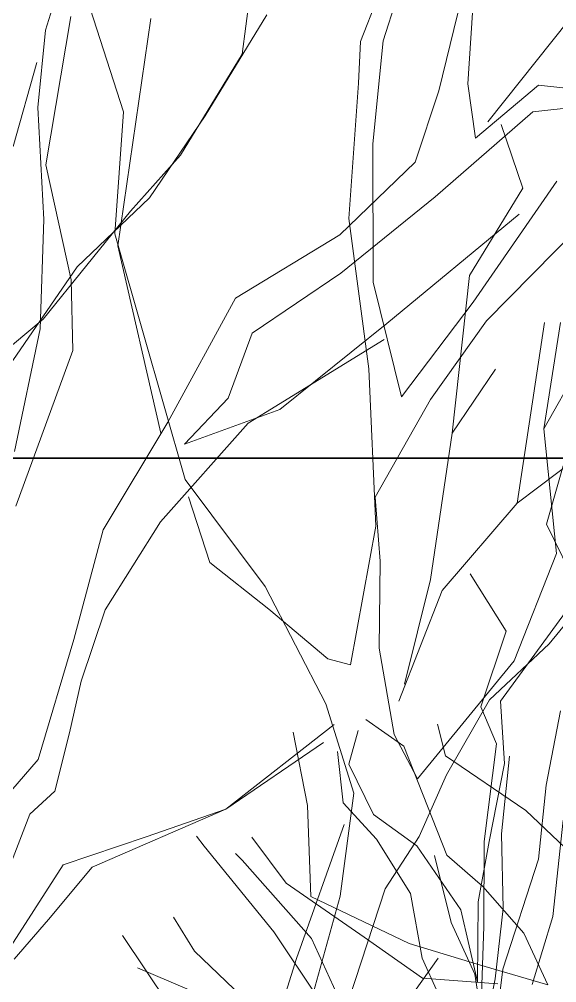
# Model space of a CAD drawing. Header units: millimetres. Extents: x -2481 to 9238, y -476 to 10647.
# Drawn here: x 4962.1 to 5082.3, y 3445.3 to 3660.7 of the extents above; entities that cross this region are included whole.
import ezdxf

# ---------------------------------------------------------------- set-up
doc = ezdxf.new("R2010")
doc.units = ezdxf.units.MM
for name, color, linetype, lineweight in [('A-ELEWACJA CIENKA', 11, 'Continuous', 13), ('A-murowane', 3, 'Continuous', 35), ('B-materiały', 9, 'Continuous', 0), ('Layer1', 7, 'Continuous', 0)]:
    doc.layers.add(name, color=color, linetype=linetype, lineweight=lineweight)

# ---------------------------------------------------------------- blocks, each defined once
blk = doc.blocks.new('A$C2EBD462E')
at = {"layer": 'B-materiały'}
for p, q in [((-136.51, 909.16), (-140.27, 896.15)), ((-140.27, 896.15), (-128.55, 872.17)), ((-150.5, 856.54), (-128.99, 886.11)), ((-149.22, 872.21), (-157.32, 885.03)), ((-154.94, 855.31), (-149.22, 872.21)), ((-151.38, 847.02), (-154.94, 855.31)), ((-149.59, 842.6), (-150.5, 856.54)), ((-172.12, 846.52), (-180.65, 852.49)), ((-162.84, 844.35), (-164.6, 851.4)), ((-196.88, 849.62), (-193.68, 833.24)), ((-182.3, 849.97), (-184.41, 842.45)), ((-162.49, 822.16), (-172.12, 846.52)), ((-154.18, 825.16), (-151.38, 847.02)), ((-185.69, 833.87), (-186.98, 845.28)), ((-144.86, 832.1), (-162.84, 844.35)), ((-148.52, 844.3), (-150.32, 826.94)), ((-184.41, 842.45), (-178.92, 831.25)), ((-153.07, 825.19), (-149.59, 842.6)), ((-178.22, 825.68), (-185.69, 833.87)), ((-193.68, 833.24), (-192.93, 812.9)), ((-132.27, 820.13), (-144.86, 832.1)), ((-178.92, 831.25), (-169.24, 824.23)), ((-216.73, 824.16), (-218.46, 826.35)), ((-198.45, 815.88), (-206.06, 826.19)), ((-170.65, 813.58), (-178.22, 825.68)), ((-155.52, 811.72), (-153.07, 825.19)), ((-154.27, 806.17), (-154.18, 825.16)), ((-150.32, 826.94), (-149.9, 810.19)), ((-201.16, 804.99), (-216.73, 824.16)), ((-169.24, 824.23), (-159.39, 809.95)), ((-209.77, 822.48), (-208.27, 821.02)), ((-208.27, 821.02), (-192.75, 803.53)), ((-165.28, 822.09), (-161.55, 807.1)), ((-154.49, 815.1), (-162.49, 822.16)), ((-181.02, 803.82), (-198.45, 815.88)), ((-145.29, 804.72), (-154.49, 815.1)), ((-192.93, 812.9), (-170.93, 802.4)), ((-168.06, 799.12), (-170.65, 813.58)), ((-159.39, 809.95), (-155.63, 793.84)), ((-155.63, 793.84), (-155.52, 811.72)), ((-149.9, 810.19), (-151.74, 794.5)), ((-218.93, 800.64), (-223.59, 808.28)), ((-161.55, 807.1), (-156.23, 795.5)), ((-154.91, 787.16), (-154.27, 806.17)), ((-216.25, 776.29), (-234.98, 804.19)), ((-191.29, 790.16), (-201.16, 804.99)), ((-192.75, 803.53), (-186.24, 789.17)), ((-167.94, 794.65), (-181.02, 803.82)), ((-139.97, 793.12), (-145.29, 804.72)), ((-170.93, 802.4), (-155.73, 797.75)), ((-201.76, 784.31), (-218.93, 800.64)), ((-164.51, 791.39), (-168.06, 799.12)), ((-201.76, 784.31), (-231.67, 796.94)), ((-155.73, 797.75), (-139.97, 793.12)), ((-156.23, 795.5), (-154.91, 787.16)), ((-151.15, 793.4), (-167.94, 794.65)), ((-151.74, 794.5), (-156.18, 770.93))]:
    blk.add_line(p, q, dxfattribs=at)

msp = doc.modelspace()

# ---------------------------------------------------------------- linework, layer by layer
at = {"layer": 'A-murowane'}
msp.add_lwpolyline([(5779.87, 3562.51), (3490.84, 3562.51), (3490.84, 5431.99), (5779.87, 5431.99)], close=True, dxfattribs=at)
at = {"layer": 'Layer1'}
for p, q in [((4968.01, 3658.24), (4975.99, 3683.56)), ((4968.01, 3658.24), (4975.99, 3683.56)), ((4968.01, 3658.24), (4975.99, 3683.56)), ((4968.01, 3658.24), (4975.99, 3683.56)), ((4968.01, 3658.24), (4975.99, 3683.56)), ((4968.01, 3658.24), (4975.99, 3683.56)), ((4968.01, 3658.24), (4975.99, 3683.56)), ((4968.01, 3658.24), (4975.99, 3683.56)), ((5038.43, 3655.69), (5048.55, 3681.79)), ((5038.43, 3655.69), (5048.55, 3681.79)), ((5038.43, 3655.69), (5048.55, 3681.79)), ((5038.43, 3655.69), (5048.55, 3681.79)), ((5038.43, 3655.69), (5048.55, 3681.79)), ((5038.43, 3655.69), (5048.55, 3681.79)), ((5038.43, 3655.69), (5048.55, 3681.79)), ((5038.43, 3655.69), (5048.55, 3681.79)), ((5051.82, 3681.76), (5043.45, 3655.82)), ((5051.82, 3681.76), (5043.45, 3655.82)), ((5051.82, 3681.76), (5043.45, 3655.82)), ((5051.82, 3681.76), (5043.45, 3655.82)), ((5051.82, 3681.76), (5043.45, 3655.82)), ((5051.82, 3681.76), (5043.45, 3655.82)), ((5051.82, 3681.76), (5043.45, 3655.82)), ((5051.82, 3681.76), (5043.45, 3655.82)), ((4985.43, 3639.94), (4975.77, 3669.91)), ((4985.43, 3639.94), (4975.77, 3669.91)), ((4985.43, 3639.94), (4975.77, 3669.91)), ((4985.43, 3639.94), (4975.77, 3669.91)), ((4985.43, 3639.94), (4975.77, 3669.91)), ((4985.43, 3639.94), (4975.77, 3669.91)), ((4985.43, 3639.94), (4975.77, 3669.91)), ((4985.43, 3639.94), (4975.77, 3669.91)), ((5055.94, 3644.64), (5062.45, 3671.37)), ((5055.94, 3644.64), (5062.45, 3671.37)), ((5055.94, 3644.64), (5062.45, 3671.37)), ((5055.94, 3644.64), (5062.45, 3671.37)), ((5055.94, 3644.64), (5062.45, 3671.37)), ((5055.94, 3644.64), (5062.45, 3671.37)), ((5055.94, 3644.64), (5062.45, 3671.37)), ((5055.94, 3644.64), (5062.45, 3671.37)), ((5011.94, 3652.88), (5013.75, 3666.56)), ((5011.94, 3652.88), (5013.75, 3666.56)), ((5011.94, 3652.88), (5013.75, 3666.56)), ((5011.94, 3652.88), (5013.75, 3666.56)), ((5011.94, 3652.88), (5013.75, 3666.56)), ((5011.94, 3652.88), (5013.75, 3666.56)), ((5011.94, 3652.88), (5013.75, 3666.56)), ((5011.94, 3652.88), (5013.75, 3666.56)), ((4973.68, 3661.25), (4968.05, 3628.08)), ((4973.68, 3661.25), (4968.05, 3628.08)), ((4973.68, 3661.25), (4968.05, 3628.08)), ((4973.68, 3661.25), (4968.05, 3628.08)), ((4973.68, 3661.25), (4968.05, 3628.08)), ((4973.68, 3661.25), (4968.05, 3628.08)), ((4973.68, 3661.25), (4968.05, 3628.08)), ((4973.68, 3661.25), (4968.05, 3628.08)), ((5017.46, 3661.63), (5003.67, 3639.03)), ((5017.46, 3661.63), (5003.67, 3639.03)), ((5017.46, 3661.63), (5003.67, 3639.03)), ((5017.46, 3661.63), (5003.67, 3639.03)), ((5017.46, 3661.63), (5003.67, 3639.03)), ((5017.46, 3661.63), (5003.67, 3639.03)), ((5017.46, 3661.63), (5003.67, 3639.03)), ((5017.46, 3661.63), (5003.67, 3639.03)), ((5063.4, 3662.06), (5062.36, 3646.24)), ((5063.4, 3662.06), (5062.36, 3646.24)), ((5063.4, 3662.06), (5062.36, 3646.24)), ((5063.4, 3662.06), (5062.36, 3646.24)), ((5063.4, 3662.06), (5062.36, 3646.24)), ((5063.4, 3662.06), (5062.36, 3646.24)), ((5063.4, 3662.06), (5062.36, 3646.24)), ((5063.4, 3662.06), (5062.36, 3646.24)), ((4984.14, 3609.97), (4991.56, 3660.85)), ((4984.14, 3609.97), (4991.56, 3660.85)), ((4984.14, 3609.97), (4991.56, 3660.85)), ((4984.14, 3609.97), (4991.56, 3660.85)), ((4984.14, 3609.97), (4991.56, 3660.85)), ((4984.14, 3609.97), (4991.56, 3660.85)), ((4984.14, 3609.97), (4991.56, 3660.85)), ((4984.14, 3609.97), (4991.56, 3660.85)), ((5066.88, 3637.74), (5084.98, 3660.45)), ((5066.88, 3637.74), (5084.98, 3660.45)), ((5066.88, 3637.74), (5084.98, 3660.45)), ((5066.88, 3637.74), (5084.98, 3660.45)), ((5066.88, 3637.74), (5084.98, 3660.45)), ((5066.88, 3637.74), (5084.98, 3660.45)), ((5066.88, 3637.74), (5084.98, 3660.45)), ((5066.88, 3637.74), (5084.98, 3660.45)), ((4966.29, 3640.96), (4968.01, 3658.24)), ((4966.29, 3640.96), (4968.01, 3658.24)), ((4966.29, 3640.96), (4968.01, 3658.24)), ((4966.29, 3640.96), (4968.01, 3658.24)), ((4966.29, 3640.96), (4968.01, 3658.24)), ((4966.29, 3640.96), (4968.01, 3658.24)), ((4966.29, 3640.96), (4968.01, 3658.24)), ((4966.29, 3640.96), (4968.01, 3658.24)), ((5037.95, 3646.35), (5038.43, 3655.69)), ((5037.95, 3646.35), (5038.43, 3655.69)), ((5037.95, 3646.35), (5038.43, 3655.69)), ((5037.95, 3646.35), (5038.43, 3655.69)), ((5037.95, 3646.35), (5038.43, 3655.69)), ((5037.95, 3646.35), (5038.43, 3655.69)), ((5037.95, 3646.35), (5038.43, 3655.69)), ((5037.95, 3646.35), (5038.43, 3655.69)), ((5043.45, 3655.82), (5041.16, 3632.79)), ((5043.45, 3655.82), (5041.16, 3632.79)), ((5043.45, 3655.82), (5041.16, 3632.79)), ((5043.45, 3655.82), (5041.16, 3632.79)), ((5043.45, 3655.82), (5041.16, 3632.79)), ((5043.45, 3655.82), (5041.16, 3632.79)), ((5043.45, 3655.82), (5041.16, 3632.79)), ((5043.45, 3655.82), (5041.16, 3632.79)), ((4998.15, 3630.27), (5011.94, 3652.88)), ((4998.15, 3630.27), (5011.94, 3652.88)), ((4998.15, 3630.27), (5011.94, 3652.88)), ((4998.15, 3630.27), (5011.94, 3652.88)), ((4998.15, 3630.27), (5011.94, 3652.88)), ((4998.15, 3630.27), (5011.94, 3652.88)), ((4998.15, 3630.27), (5011.94, 3652.88)), ((4998.15, 3630.27), (5011.94, 3652.88)), ((4960.77, 3632.21), (4966.04, 3651.01)), ((4960.77, 3632.21), (4966.04, 3651.01)), ((4960.77, 3632.21), (4966.04, 3651.01)), ((4960.77, 3632.21), (4966.04, 3651.01)), ((4960.77, 3632.21), (4966.04, 3651.01)), ((4960.77, 3632.21), (4966.04, 3651.01)), ((4960.77, 3632.21), (4966.04, 3651.01)), ((4960.77, 3632.21), (4966.04, 3651.01)), ((5035.83, 3616.14), (5037.95, 3646.35)), ((5035.83, 3616.14), (5037.95, 3646.35)), ((5035.83, 3616.14), (5037.95, 3646.35)), ((5035.83, 3616.14), (5037.95, 3646.35)), ((5035.83, 3616.14), (5037.95, 3646.35)), ((5035.83, 3616.14), (5037.95, 3646.35)), ((5035.83, 3616.14), (5037.95, 3646.35)), ((5035.83, 3616.14), (5037.95, 3646.35)), ((5062.36, 3646.24), (5064.1, 3634.08)), ((5062.36, 3646.24), (5064.1, 3634.08)), ((5062.36, 3646.24), (5064.1, 3634.08)), ((5062.36, 3646.24), (5064.1, 3634.08)), ((5062.36, 3646.24), (5064.1, 3634.08)), ((5062.36, 3646.24), (5064.1, 3634.08)), ((5062.36, 3646.24), (5064.1, 3634.08)), ((5062.36, 3646.24), (5064.1, 3634.08)), ((5050.59, 3628.72), (5055.94, 3644.64)), ((5050.59, 3628.72), (5055.94, 3644.64)), ((5050.59, 3628.72), (5055.94, 3644.64)), ((5050.59, 3628.72), (5055.94, 3644.64)), ((5050.59, 3628.72), (5055.94, 3644.64)), ((5050.59, 3628.72), (5055.94, 3644.64)), ((5050.59, 3628.72), (5055.94, 3644.64)), ((5050.59, 3628.72), (5055.94, 3644.64)), ((5064.1, 3634.08), (5078.16, 3645.92)), ((5064.1, 3634.08), (5078.16, 3645.92)), ((5064.1, 3634.08), (5078.16, 3645.92)), ((5064.1, 3634.08), (5078.16, 3645.92)), ((5064.1, 3634.08), (5078.16, 3645.92)), ((5064.1, 3634.08), (5078.16, 3645.92)), ((5064.1, 3634.08), (5078.16, 3645.92)), ((5064.1, 3634.08), (5078.16, 3645.92)), ((5078.16, 3645.92), (5088.96, 3644.75)), ((5078.16, 3645.92), (5088.96, 3644.75)), ((5078.16, 3645.92), (5088.96, 3644.75)), ((5078.16, 3645.92), (5088.96, 3644.75)), ((5078.16, 3645.92), (5088.96, 3644.75)), ((5078.16, 3645.92), (5088.96, 3644.75)), ((5078.16, 3645.92), (5088.96, 3644.75)), ((5078.16, 3645.92), (5088.96, 3644.75)), ((4967.64, 3615.87), (4966.29, 3640.96)), ((4967.64, 3615.87), (4966.29, 3640.96)), ((4967.64, 3615.87), (4966.29, 3640.96)), ((4967.64, 3615.87), (4966.29, 3640.96)), ((4967.64, 3615.87), (4966.29, 3640.96)), ((4967.64, 3615.87), (4966.29, 3640.96)), ((4967.64, 3615.87), (4966.29, 3640.96)), ((4967.64, 3615.87), (4966.29, 3640.96)), ((4983.51, 3612.68), (4985.43, 3639.94)), ((4983.51, 3612.68), (4985.43, 3639.94)), ((4983.51, 3612.68), (4985.43, 3639.94)), ((4983.51, 3612.68), (4985.43, 3639.94)), ((4983.51, 3612.68), (4985.43, 3639.94)), ((4983.51, 3612.68), (4985.43, 3639.94)), ((4983.51, 3612.68), (4985.43, 3639.94)), ((4983.51, 3612.68), (4985.43, 3639.94)), ((5076.95, 3639.94), (5055.1, 3620.93)), ((5076.95, 3639.94), (5055.1, 3620.93)), ((5076.95, 3639.94), (5055.1, 3620.93)), ((5076.95, 3639.94), (5055.1, 3620.93)), ((5076.95, 3639.94), (5055.1, 3620.93)), ((5076.95, 3639.94), (5055.1, 3620.93)), ((5076.95, 3639.94), (5055.1, 3620.93)), ((5076.95, 3639.94), (5055.1, 3620.93)), ((5089.2, 3641.34), (5076.95, 3639.94)), ((5089.2, 3641.34), (5076.95, 3639.94)), ((5089.2, 3641.34), (5076.95, 3639.94)), ((5089.2, 3641.34), (5076.95, 3639.94)), ((5089.2, 3641.34), (5076.95, 3639.94)), ((5089.2, 3641.34), (5076.95, 3639.94)), ((5089.2, 3641.34), (5076.95, 3639.94)), ((5089.2, 3641.34), (5076.95, 3639.94)), ((5003.67, 3639.03), (4991.21, 3620.77)), ((5003.67, 3639.03), (4991.21, 3620.77)), ((5003.67, 3639.03), (4991.21, 3620.77)), ((5003.67, 3639.03), (4991.21, 3620.77)), ((5003.67, 3639.03), (4991.21, 3620.77)), ((5003.67, 3639.03), (4991.21, 3620.77)), ((5003.67, 3639.03), (4991.21, 3620.77)), ((5003.67, 3639.03), (4991.21, 3620.77)), ((5074.7, 3622.87), (5069.86, 3637.15)), ((5074.7, 3622.87), (5069.86, 3637.15)), ((5074.7, 3622.87), (5069.86, 3637.15)), ((5074.7, 3622.87), (5069.86, 3637.15)), ((5074.7, 3622.87), (5069.86, 3637.15)), ((5074.7, 3622.87), (5069.86, 3637.15)), ((5074.7, 3622.87), (5069.86, 3637.15)), ((5074.7, 3622.87), (5069.86, 3637.15)), ((5041.16, 3632.79), (5041.21, 3601.92)), ((5041.16, 3632.79), (5041.21, 3601.92)), ((5041.16, 3632.79), (5041.21, 3601.92)), ((5041.16, 3632.79), (5041.21, 3601.92)), ((5041.16, 3632.79), (5041.21, 3601.92)), ((5041.16, 3632.79), (5041.21, 3601.92)), ((5041.16, 3632.79), (5041.21, 3601.92)), ((5041.16, 3632.79), (5041.21, 3601.92)), ((4986.97, 3617.79), (4998.15, 3630.27)), ((4986.97, 3617.79), (4998.15, 3630.27)), ((4986.97, 3617.79), (4998.15, 3630.27)), ((4986.97, 3617.79), (4998.15, 3630.27)), ((4986.97, 3617.79), (4998.15, 3630.27)), ((4986.97, 3617.79), (4998.15, 3630.27)), ((4986.97, 3617.79), (4998.15, 3630.27)), ((4986.97, 3617.79), (4998.15, 3630.27)), ((4968.05, 3628.08), (4973.72, 3602.38)), ((4968.05, 3628.08), (4973.72, 3602.38)), ((4968.05, 3628.08), (4973.72, 3602.38)), ((4968.05, 3628.08), (4973.72, 3602.38)), ((4968.05, 3628.08), (4973.72, 3602.38)), ((4968.05, 3628.08), (4973.72, 3602.38)), ((4968.05, 3628.08), (4973.72, 3602.38)), ((4968.05, 3628.08), (4973.72, 3602.38)), ((5033.77, 3612.5), (5050.59, 3628.72)), ((5033.77, 3612.5), (5050.59, 3628.72)), ((5033.77, 3612.5), (5050.59, 3628.72)), ((5033.77, 3612.5), (5050.59, 3628.72)), ((5033.77, 3612.5), (5050.59, 3628.72)), ((5033.77, 3612.5), (5050.59, 3628.72)), ((5033.77, 3612.5), (5050.59, 3628.72)), ((5033.77, 3612.5), (5050.59, 3628.72)), ((5062.77, 3603.35), (5074.7, 3622.87)), ((5062.77, 3603.35), (5074.7, 3622.87)), ((5062.77, 3603.35), (5074.7, 3622.87)), ((5062.77, 3603.35), (5074.7, 3622.87)), ((5062.77, 3603.35), (5074.7, 3622.87)), ((5062.77, 3603.35), (5074.7, 3622.87)), ((5062.77, 3603.35), (5074.7, 3622.87)), ((5062.77, 3603.35), (5074.7, 3622.87)), ((5063.58, 3597.45), (5082.29, 3624.48)), ((5063.58, 3597.45), (5082.29, 3624.48)), ((5063.58, 3597.45), (5082.29, 3624.48)), ((5063.58, 3597.45), (5082.29, 3624.48)), ((5063.58, 3597.45), (5082.29, 3624.48)), ((5063.58, 3597.45), (5082.29, 3624.48)), ((5063.58, 3597.45), (5082.29, 3624.48)), ((5063.58, 3597.45), (5082.29, 3624.48)), ((4991.21, 3620.77), (4975.08, 3605.29)), ((4991.21, 3620.77), (4975.08, 3605.29)), ((4991.21, 3620.77), (4975.08, 3605.29)), ((4991.21, 3620.77), (4975.08, 3605.29)), ((4991.21, 3620.77), (4975.08, 3605.29)), ((4991.21, 3620.77), (4975.08, 3605.29)), ((4991.21, 3620.77), (4975.08, 3605.29)), ((4991.21, 3620.77), (4975.08, 3605.29)), ((5055.1, 3620.93), (5033.99, 3603.89)), ((5055.1, 3620.93), (5033.99, 3603.89)), ((5055.1, 3620.93), (5033.99, 3603.89)), ((5055.1, 3620.93), (5033.99, 3603.89)), ((5055.1, 3620.93), (5033.99, 3603.89)), ((5055.1, 3620.93), (5033.99, 3603.89)), ((5055.1, 3620.93), (5033.99, 3603.89)), ((5055.1, 3620.93), (5033.99, 3603.89)), ((4967.48, 3593.61), (4986.97, 3617.79)), ((4967.48, 3593.61), (4986.97, 3617.79)), ((4967.48, 3593.61), (4986.97, 3617.79)), ((4967.48, 3593.61), (4986.97, 3617.79)), ((4967.48, 3593.61), (4986.97, 3617.79)), ((4967.48, 3593.61), (4986.97, 3617.79)), ((4967.48, 3593.61), (4986.97, 3617.79)), ((4967.48, 3593.61), (4986.97, 3617.79)), ((5040.26, 3582.51), (5035.83, 3616.14)), ((5040.26, 3582.51), (5035.83, 3616.14)), ((5040.26, 3582.51), (5035.83, 3616.14)), ((5040.26, 3582.51), (5035.83, 3616.14)), ((5040.26, 3582.51), (5035.83, 3616.14)), ((5040.26, 3582.51), (5035.83, 3616.14)), ((5040.26, 3582.51), (5035.83, 3616.14)), ((5040.26, 3582.51), (5035.83, 3616.14)), ((5044.32, 3592.66), (5073.86, 3617.09)), ((5044.32, 3592.66), (5073.86, 3617.09)), ((5044.32, 3592.66), (5073.86, 3617.09)), ((5044.32, 3592.66), (5073.86, 3617.09)), ((5044.32, 3592.66), (5073.86, 3617.09)), ((5044.32, 3592.66), (5073.86, 3617.09)), ((5044.32, 3592.66), (5073.86, 3617.09)), ((5044.32, 3592.66), (5073.86, 3617.09)), ((5079.37, 3569.13), (5105.96, 3616.25)), ((5079.37, 3569.13), (5105.96, 3616.25)), ((5079.37, 3569.13), (5105.96, 3616.25)), ((5079.37, 3569.13), (5105.96, 3616.25)), ((5079.37, 3569.13), (5105.96, 3616.25)), ((5079.37, 3569.13), (5105.96, 3616.25)), ((5079.37, 3569.13), (5105.96, 3616.25)), ((5079.37, 3569.13), (5105.96, 3616.25)), ((4966.81, 3591.44), (4967.64, 3615.87)), ((4966.81, 3591.44), (4967.64, 3615.87)), ((4966.81, 3591.44), (4967.64, 3615.87)), ((4966.81, 3591.44), (4967.64, 3615.87)), ((4966.81, 3591.44), (4967.64, 3615.87)), ((4966.81, 3591.44), (4967.64, 3615.87)), ((4966.81, 3591.44), (4967.64, 3615.87)), ((4966.81, 3591.44), (4967.64, 3615.87)), ((5088.26, 3615.3), (5066.56, 3593.22)), ((5088.26, 3615.3), (5066.56, 3593.22)), ((5088.26, 3615.3), (5066.56, 3593.22)), ((5088.26, 3615.3), (5066.56, 3593.22)), ((5088.26, 3615.3), (5066.56, 3593.22)), ((5088.26, 3615.3), (5066.56, 3593.22)), ((5088.26, 3615.3), (5066.56, 3593.22)), ((5088.26, 3615.3), (5066.56, 3593.22)), ((4989.81, 3590.58), (4983.51, 3612.68)), ((4989.81, 3590.58), (4983.51, 3612.68)), ((4989.81, 3590.58), (4983.51, 3612.68)), ((4989.81, 3590.58), (4983.51, 3612.68)), ((4989.81, 3590.58), (4983.51, 3612.68)), ((4989.81, 3590.58), (4983.51, 3612.68)), ((4989.81, 3590.58), (4983.51, 3612.68)), ((4989.81, 3590.58), (4983.51, 3612.68)), ((5010.43, 3598.28), (5033.77, 3612.5)), ((5010.43, 3598.28), (5033.77, 3612.5)), ((5010.43, 3598.28), (5033.77, 3612.5)), ((5010.43, 3598.28), (5033.77, 3612.5)), ((5010.43, 3598.28), (5033.77, 3612.5)), ((5010.43, 3598.28), (5033.77, 3612.5)), ((5010.43, 3598.28), (5033.77, 3612.5)), ((5010.43, 3598.28), (5033.77, 3612.5)), ((4993.81, 3568.15), (4984.14, 3609.97)), ((4993.81, 3568.15), (4984.14, 3609.97)), ((4993.81, 3568.15), (4984.14, 3609.97)), ((4993.81, 3568.15), (4984.14, 3609.97)), ((4993.81, 3568.15), (4984.14, 3609.97)), ((4993.81, 3568.15), (4984.14, 3609.97)), ((4993.81, 3568.15), (4984.14, 3609.97)), ((4993.81, 3568.15), (4984.14, 3609.97)), ((4975.08, 3605.29), (4941.83, 3557.07)), ((4975.08, 3605.29), (4941.83, 3557.07)), ((4975.08, 3605.29), (4941.83, 3557.07)), ((4975.08, 3605.29), (4941.83, 3557.07)), ((4975.08, 3605.29), (4941.83, 3557.07)), ((4975.08, 3605.29), (4941.83, 3557.07)), ((4975.08, 3605.29), (4941.83, 3557.07)), ((4975.08, 3605.29), (4941.83, 3557.07)), ((5033.99, 3603.89), (5014.22, 3590.47)), ((5033.99, 3603.89), (5014.22, 3590.47)), ((5033.99, 3603.89), (5014.22, 3590.47)), ((5033.99, 3603.89), (5014.22, 3590.47)), ((5033.99, 3603.89), (5014.22, 3590.47)), ((5033.99, 3603.89), (5014.22, 3590.47)), ((5033.99, 3603.89), (5014.22, 3590.47)), ((5033.99, 3603.89), (5014.22, 3590.47)), ((5058.91, 3568.15), (5062.77, 3603.35)), ((5058.91, 3568.15), (5062.77, 3603.35)), ((5058.91, 3568.15), (5062.77, 3603.35)), ((5058.91, 3568.15), (5062.77, 3603.35)), ((5058.91, 3568.15), (5062.77, 3603.35)), ((5058.91, 3568.15), (5062.77, 3603.35)), ((5058.91, 3568.15), (5062.77, 3603.35)), ((5058.91, 3568.15), (5062.77, 3603.35)), ((4973.72, 3602.38), (4974.11, 3586.6)), ((4973.72, 3602.38), (4974.11, 3586.6)), ((4973.72, 3602.38), (4974.11, 3586.6)), ((4973.72, 3602.38), (4974.11, 3586.6)), ((4973.72, 3602.38), (4974.11, 3586.6)), ((4973.72, 3602.38), (4974.11, 3586.6)), ((4973.72, 3602.38), (4974.11, 3586.6)), ((4973.72, 3602.38), (4974.11, 3586.6)), ((5041.21, 3601.92), (5047.6, 3576.23)), ((5041.21, 3601.92), (5047.6, 3576.23)), ((5041.21, 3601.92), (5047.6, 3576.23)), ((5041.21, 3601.92), (5047.6, 3576.23)), ((5041.21, 3601.92), (5047.6, 3576.23)), ((5041.21, 3601.92), (5047.6, 3576.23)), ((5041.21, 3601.92), (5047.6, 3576.23)), ((5041.21, 3601.92), (5047.6, 3576.23)), ((4995.33, 3570.62), (5010.43, 3598.28)), ((4995.33, 3570.62), (5010.43, 3598.28)), ((4995.33, 3570.62), (5010.43, 3598.28)), ((4995.33, 3570.62), (5010.43, 3598.28)), ((4995.33, 3570.62), (5010.43, 3598.28)), ((4995.33, 3570.62), (5010.43, 3598.28)), ((4995.33, 3570.62), (5010.43, 3598.28)), ((4995.33, 3570.62), (5010.43, 3598.28)), ((5047.6, 3576.23), (5063.58, 3597.45)), ((5047.6, 3576.23), (5063.58, 3597.45)), ((5047.6, 3576.23), (5063.58, 3597.45)), ((5047.6, 3576.23), (5063.58, 3597.45)), ((5047.6, 3576.23), (5063.58, 3597.45)), ((5047.6, 3576.23), (5063.58, 3597.45)), ((5047.6, 3576.23), (5063.58, 3597.45)), ((5047.6, 3576.23), (5063.58, 3597.45)), ((4950.6, 3579.55), (4967.48, 3593.61)), ((4950.6, 3579.55), (4967.48, 3593.61)), ((4950.6, 3579.55), (4967.48, 3593.61)), ((4950.6, 3579.55), (4967.48, 3593.61)), ((4950.6, 3579.55), (4967.48, 3593.61)), ((4950.6, 3579.55), (4967.48, 3593.61)), ((4950.6, 3579.55), (4967.48, 3593.61)), ((4950.6, 3579.55), (4967.48, 3593.61)), ((5020.39, 3573.4), (5044.32, 3592.66)), ((5020.39, 3573.4), (5044.32, 3592.66)), ((5020.39, 3573.4), (5044.32, 3592.66)), ((5020.39, 3573.4), (5044.32, 3592.66)), ((5020.39, 3573.4), (5044.32, 3592.66)), ((5020.39, 3573.4), (5044.32, 3592.66)), ((5020.39, 3573.4), (5044.32, 3592.66)), ((5020.39, 3573.4), (5044.32, 3592.66)), ((5066.56, 3593.22), (5054.08, 3575.68)), ((5066.56, 3593.22), (5054.08, 3575.68)), ((5066.56, 3593.22), (5054.08, 3575.68)), ((5066.56, 3593.22), (5054.08, 3575.68)), ((5066.56, 3593.22), (5054.08, 3575.68)), ((5066.56, 3593.22), (5054.08, 3575.68)), ((5066.56, 3593.22), (5054.08, 3575.68)), ((5066.56, 3593.22), (5054.08, 3575.68)), ((5073.41, 3552.47), (5079.53, 3592.9)), ((5073.41, 3552.47), (5079.53, 3592.9)), ((5073.41, 3552.47), (5079.53, 3592.9)), ((5073.41, 3552.47), (5079.53, 3592.9)), ((5073.41, 3552.47), (5079.53, 3592.9)), ((5073.41, 3552.47), (5079.53, 3592.9)), ((5073.41, 3552.47), (5079.53, 3592.9)), ((5073.41, 3552.47), (5079.53, 3592.9)), ((5079.37, 3569.13), (5083.08, 3592.9)), ((5079.37, 3569.13), (5083.08, 3592.9)), ((5079.37, 3569.13), (5083.08, 3592.9)), ((5079.37, 3569.13), (5083.08, 3592.9)), ((5079.37, 3569.13), (5083.08, 3592.9)), ((5079.37, 3569.13), (5083.08, 3592.9)), ((5079.37, 3569.13), (5083.08, 3592.9)), ((5079.37, 3569.13), (5083.08, 3592.9)), ((4961.04, 3564.01), (4966.81, 3591.44)), ((4961.04, 3564.01), (4966.81, 3591.44)), ((4961.04, 3564.01), (4966.81, 3591.44)), ((4961.04, 3564.01), (4966.81, 3591.44)), ((4961.04, 3564.01), (4966.81, 3591.44)), ((4961.04, 3564.01), (4966.81, 3591.44)), ((4961.04, 3564.01), (4966.81, 3591.44)), ((4961.04, 3564.01), (4966.81, 3591.44)), ((4999.24, 3557.79), (4989.81, 3590.58)), ((4999.24, 3557.79), (4989.81, 3590.58)), ((4999.24, 3557.79), (4989.81, 3590.58)), ((4999.24, 3557.79), (4989.81, 3590.58)), ((4999.24, 3557.79), (4989.81, 3590.58)), ((4999.24, 3557.79), (4989.81, 3590.58)), ((4999.24, 3557.79), (4989.81, 3590.58)), ((4999.24, 3557.79), (4989.81, 3590.58)), ((5014.22, 3590.47), (5008.84, 3575.98)), ((5014.22, 3590.47), (5008.84, 3575.98)), ((5014.22, 3590.47), (5008.84, 3575.98)), ((5014.22, 3590.47), (5008.84, 3575.98)), ((5014.22, 3590.47), (5008.84, 3575.98)), ((5014.22, 3590.47), (5008.84, 3575.98)), ((5014.22, 3590.47), (5008.84, 3575.98)), ((5014.22, 3590.47), (5008.84, 3575.98)), ((5043.69, 3589.06), (5013.29, 3570.35)), ((5043.69, 3589.06), (5013.29, 3570.35)), ((5043.69, 3589.06), (5013.29, 3570.35)), ((5043.69, 3589.06), (5013.29, 3570.35)), ((5043.69, 3589.06), (5013.29, 3570.35)), ((5043.69, 3589.06), (5013.29, 3570.35)), ((5043.69, 3589.06), (5013.29, 3570.35)), ((5043.69, 3589.06), (5013.29, 3570.35)), ((4974.11, 3586.6), (4961.34, 3551.82)), ((4974.11, 3586.6), (4961.34, 3551.82)), ((4974.11, 3586.6), (4961.34, 3551.82)), ((4974.11, 3586.6), (4961.34, 3551.82)), ((4974.11, 3586.6), (4961.34, 3551.82)), ((4974.11, 3586.6), (4961.34, 3551.82)), ((4974.11, 3586.6), (4961.34, 3551.82)), ((4974.11, 3586.6), (4961.34, 3551.82)), ((5041.86, 3547.37), (5040.26, 3582.51)), ((5041.86, 3547.37), (5040.26, 3582.51)), ((5041.86, 3547.37), (5040.26, 3582.51)), ((5041.86, 3547.37), (5040.26, 3582.51)), ((5041.86, 3547.37), (5040.26, 3582.51)), ((5041.86, 3547.37), (5040.26, 3582.51)), ((5041.86, 3547.37), (5040.26, 3582.51)), ((5041.86, 3547.37), (5040.26, 3582.51)), ((5058.91, 3568.15), (5068.58, 3582.44)), ((5058.91, 3568.15), (5068.58, 3582.44)), ((5058.91, 3568.15), (5068.58, 3582.44)), ((5058.91, 3568.15), (5068.58, 3582.44)), ((5058.91, 3568.15), (5068.58, 3582.44)), ((5058.91, 3568.15), (5068.58, 3582.44)), ((5058.91, 3568.15), (5068.58, 3582.44)), ((5058.91, 3568.15), (5068.58, 3582.44)), ((5008.84, 3575.98), (4999.05, 3565.68)), ((5008.84, 3575.98), (4999.05, 3565.68)), ((5008.84, 3575.98), (4999.05, 3565.68)), ((5008.84, 3575.98), (4999.05, 3565.68)), ((5008.84, 3575.98), (4999.05, 3565.68)), ((5008.84, 3575.98), (4999.05, 3565.68)), ((5008.84, 3575.98), (4999.05, 3565.68)), ((5008.84, 3575.98), (4999.05, 3565.68)), ((5054.08, 3575.68), (5041.7, 3553.83)), ((5054.08, 3575.68), (5041.7, 3553.83)), ((5054.08, 3575.68), (5041.7, 3553.83)), ((5054.08, 3575.68), (5041.7, 3553.83)), ((5054.08, 3575.68), (5041.7, 3553.83)), ((5054.08, 3575.68), (5041.7, 3553.83)), ((5054.08, 3575.68), (5041.7, 3553.83)), ((5054.08, 3575.68), (5041.7, 3553.83)), ((4999.05, 3565.68), (5020.39, 3573.4)), ((4999.05, 3565.68), (5020.39, 3573.4)), ((4999.05, 3565.68), (5020.39, 3573.4)), ((4999.05, 3565.68), (5020.39, 3573.4)), ((4999.05, 3565.68), (5020.39, 3573.4)), ((4999.05, 3565.68), (5020.39, 3573.4)), ((4999.05, 3565.68), (5020.39, 3573.4)), ((4999.05, 3565.68), (5020.39, 3573.4)), ((5073.41, 3552.47), (5101.12, 3573.38)), ((5073.41, 3552.47), (5101.12, 3573.38)), ((5073.41, 3552.47), (5101.12, 3573.38)), ((5073.41, 3552.47), (5101.12, 3573.38)), ((5073.41, 3552.47), (5101.12, 3573.38)), ((5073.41, 3552.47), (5101.12, 3573.38)), ((5073.41, 3552.47), (5101.12, 3573.38)), ((5073.41, 3552.47), (5101.12, 3573.38)), ((4980.86, 3546.56), (4995.33, 3570.62)), ((4980.86, 3546.56), (4995.33, 3570.62)), ((4980.86, 3546.56), (4995.33, 3570.62)), ((4980.86, 3546.56), (4995.33, 3570.62)), ((4980.86, 3546.56), (4995.33, 3570.62)), ((4980.86, 3546.56), (4995.33, 3570.62)), ((4980.86, 3546.56), (4995.33, 3570.62)), ((4980.86, 3546.56), (4995.33, 3570.62)), ((5013.29, 3570.35), (4993.74, 3548.32)), ((5013.29, 3570.35), (4993.74, 3548.32)), ((5013.29, 3570.35), (4993.74, 3548.32)), ((5013.29, 3570.35), (4993.74, 3548.32)), ((5013.29, 3570.35), (4993.74, 3548.32)), ((5013.29, 3570.35), (4993.74, 3548.32)), ((5013.29, 3570.35), (4993.74, 3548.32)), ((5013.29, 3570.35), (4993.74, 3548.32)), ((5082.22, 3541.2), (5079.37, 3569.13)), ((5082.22, 3541.2), (5079.37, 3569.13)), ((5082.22, 3541.2), (5079.37, 3569.13)), ((5082.22, 3541.2), (5079.37, 3569.13)), ((5082.22, 3541.2), (5079.37, 3569.13)), ((5082.22, 3541.2), (5079.37, 3569.13)), ((5082.22, 3541.2), (5079.37, 3569.13)), ((5082.22, 3541.2), (5079.37, 3569.13)), ((5054.07, 3535.4), (5058.91, 3568.15)), ((5054.07, 3535.4), (5058.91, 3568.15)), ((5054.07, 3535.4), (5058.91, 3568.15)), ((5054.07, 3535.4), (5058.91, 3568.15)), ((5054.07, 3535.4), (5058.91, 3568.15)), ((5054.07, 3535.4), (5058.91, 3568.15)), ((5054.07, 3535.4), (5058.91, 3568.15)), ((5054.07, 3535.4), (5058.91, 3568.15)), ((5017.07, 3533.83), (4999.24, 3557.79)), ((5017.07, 3533.83), (4999.24, 3557.79)), ((5017.07, 3533.83), (4999.24, 3557.79)), ((5017.07, 3533.83), (4999.24, 3557.79)), ((5017.07, 3533.83), (4999.24, 3557.79)), ((5017.07, 3533.83), (4999.24, 3557.79)), ((5017.07, 3533.83), (4999.24, 3557.79)), ((5017.07, 3533.83), (4999.24, 3557.79)), ((4999.93, 3553.87), (5004.73, 3539.26)), ((4999.93, 3553.87), (5004.73, 3539.26)), ((4999.93, 3553.87), (5004.73, 3539.26)), ((4999.93, 3553.87), (5004.73, 3539.26)), ((4999.93, 3553.87), (5004.73, 3539.26)), ((4999.93, 3553.87), (5004.73, 3539.26)), ((4999.93, 3553.87), (5004.73, 3539.26)), ((4999.93, 3553.87), (5004.73, 3539.26)), ((5041.7, 3553.83), (5042.78, 3539.5)), ((5041.7, 3553.83), (5042.78, 3539.5)), ((5041.7, 3553.83), (5042.78, 3539.5)), ((5041.7, 3553.83), (5042.78, 3539.5)), ((5041.7, 3553.83), (5042.78, 3539.5)), ((5041.7, 3553.83), (5042.78, 3539.5)), ((5041.7, 3553.83), (5042.78, 3539.5)), ((5041.7, 3553.83), (5042.78, 3539.5)), ((5056.65, 3532.96), (5073.41, 3552.47)), ((5056.65, 3532.96), (5073.41, 3552.47)), ((5056.65, 3532.96), (5073.41, 3552.47)), ((5056.65, 3532.96), (5073.41, 3552.47)), ((5056.65, 3532.96), (5073.41, 3552.47)), ((5056.65, 3532.96), (5073.41, 3552.47)), ((5056.65, 3532.96), (5073.41, 3552.47)), ((5056.65, 3532.96), (5073.41, 3552.47)), ((4993.74, 3548.32), (4981.31, 3528.62)), ((4993.74, 3548.32), (4981.31, 3528.62)), ((4993.74, 3548.32), (4981.31, 3528.62)), ((4993.74, 3548.32), (4981.31, 3528.62)), ((4993.74, 3548.32), (4981.31, 3528.62)), ((4993.74, 3548.32), (4981.31, 3528.62)), ((4993.74, 3548.32), (4981.31, 3528.62)), ((4993.74, 3548.32), (4981.31, 3528.62)), ((5036.18, 3516.36), (5041.86, 3547.37)), ((5036.18, 3516.36), (5041.86, 3547.37)), ((5036.18, 3516.36), (5041.86, 3547.37)), ((5036.18, 3516.36), (5041.86, 3547.37)), ((5036.18, 3516.36), (5041.86, 3547.37)), ((5036.18, 3516.36), (5041.86, 3547.37)), ((5036.18, 3516.36), (5041.86, 3547.37)), ((5036.18, 3516.36), (5041.86, 3547.37)), ((4974.3, 3521.99), (4980.86, 3546.56)), ((4974.3, 3521.99), (4980.86, 3546.56)), ((4974.3, 3521.99), (4980.86, 3546.56)), ((4974.3, 3521.99), (4980.86, 3546.56)), ((4974.3, 3521.99), (4980.86, 3546.56)), ((4974.3, 3521.99), (4980.86, 3546.56)), ((4974.3, 3521.99), (4980.86, 3546.56)), ((4974.3, 3521.99), (4980.86, 3546.56)), ((5072.77, 3517.27), (5082.22, 3541.2)), ((5072.77, 3517.27), (5082.22, 3541.2)), ((5072.77, 3517.27), (5082.22, 3541.2)), ((5072.77, 3517.27), (5082.22, 3541.2)), ((5072.77, 3517.27), (5082.22, 3541.2)), ((5072.77, 3517.27), (5082.22, 3541.2)), ((5072.77, 3517.27), (5082.22, 3541.2)), ((5072.77, 3517.27), (5082.22, 3541.2)), ((5004.73, 3539.26), (5017.92, 3528.82)), ((5004.73, 3539.26), (5017.92, 3528.82)), ((5004.73, 3539.26), (5017.92, 3528.82)), ((5004.73, 3539.26), (5017.92, 3528.82)), ((5004.73, 3539.26), (5017.92, 3528.82)), ((5004.73, 3539.26), (5017.92, 3528.82)), ((5004.73, 3539.26), (5017.92, 3528.82)), ((5004.73, 3539.26), (5017.92, 3528.82)), ((5042.78, 3539.5), (5042.55, 3520.11)), ((5042.78, 3539.5), (5042.55, 3520.11)), ((5042.78, 3539.5), (5042.55, 3520.11)), ((5042.78, 3539.5), (5042.55, 3520.11)), ((5042.78, 3539.5), (5042.55, 3520.11)), ((5042.78, 3539.5), (5042.55, 3520.11)), ((5042.78, 3539.5), (5042.55, 3520.11)), ((5042.78, 3539.5), (5042.55, 3520.11)), ((5048.27, 3512.05), (5054.07, 3535.4)), ((5048.27, 3512.05), (5054.07, 3535.4)), ((5048.27, 3512.05), (5054.07, 3535.4)), ((5048.27, 3512.05), (5054.07, 3535.4)), ((5048.27, 3512.05), (5054.07, 3535.4)), ((5048.27, 3512.05), (5054.07, 3535.4)), ((5048.27, 3512.05), (5054.07, 3535.4)), ((5048.27, 3512.05), (5054.07, 3535.4)), ((5091.46, 3534.35), (5080.57, 3521.06)), ((5091.46, 3534.35), (5080.57, 3521.06)), ((5091.46, 3534.35), (5080.57, 3521.06)), ((5091.46, 3534.35), (5080.57, 3521.06)), ((5091.46, 3534.35), (5080.57, 3521.06)), ((5091.46, 3534.35), (5080.57, 3521.06)), ((5091.46, 3534.35), (5080.57, 3521.06)), ((5091.46, 3534.35), (5080.57, 3521.06)), ((5030.65, 3507.6), (5017.07, 3533.83)), ((5030.65, 3507.6), (5017.07, 3533.83)), ((5030.65, 3507.6), (5017.07, 3533.83)), ((5030.65, 3507.6), (5017.07, 3533.83)), ((5030.65, 3507.6), (5017.07, 3533.83)), ((5030.65, 3507.6), (5017.07, 3533.83)), ((5030.65, 3507.6), (5017.07, 3533.83)), ((5030.65, 3507.6), (5017.07, 3533.83)), ((5046.98, 3508.22), (5056.65, 3532.96)), ((5046.98, 3508.22), (5056.65, 3532.96)), ((5046.98, 3508.22), (5056.65, 3532.96)), ((5046.98, 3508.22), (5056.65, 3532.96)), ((5046.98, 3508.22), (5056.65, 3532.96)), ((5046.98, 3508.22), (5056.65, 3532.96)), ((5046.98, 3508.22), (5056.65, 3532.96)), ((5046.98, 3508.22), (5056.65, 3532.96)), ((4981.31, 3528.62), (4975.96, 3512.7)), ((4981.31, 3528.62), (4975.96, 3512.7)), ((4981.31, 3528.62), (4975.96, 3512.7)), ((4981.31, 3528.62), (4975.96, 3512.7)), ((4981.31, 3528.62), (4975.96, 3512.7)), ((4981.31, 3528.62), (4975.96, 3512.7)), ((4981.31, 3528.62), (4975.96, 3512.7)), ((4981.31, 3528.62), (4975.96, 3512.7)), ((5017.92, 3528.82), (5031.12, 3517.67)), ((5017.92, 3528.82), (5031.12, 3517.67)), ((5017.92, 3528.82), (5031.12, 3517.67)), ((5017.92, 3528.82), (5031.12, 3517.67)), ((5017.92, 3528.82), (5031.12, 3517.67)), ((5017.92, 3528.82), (5031.12, 3517.67)), ((5017.92, 3528.82), (5031.12, 3517.67)), ((5017.92, 3528.82), (5031.12, 3517.67)), ((4966.35, 3495.22), (4974.3, 3521.99)), ((4966.35, 3495.22), (4974.3, 3521.99)), ((4966.35, 3495.22), (4974.3, 3521.99)), ((4966.35, 3495.22), (4974.3, 3521.99)), ((4966.35, 3495.22), (4974.3, 3521.99)), ((4966.35, 3495.22), (4974.3, 3521.99)), ((4966.35, 3495.22), (4974.3, 3521.99)), ((4966.35, 3495.22), (4974.3, 3521.99)), ((5042.55, 3520.11), (5045.9, 3500.81)), ((5042.55, 3520.11), (5045.9, 3500.81)), ((5042.55, 3520.11), (5045.9, 3500.81)), ((5042.55, 3520.11), (5045.9, 3500.81)), ((5042.55, 3520.11), (5045.9, 3500.81)), ((5042.55, 3520.11), (5045.9, 3500.81)), ((5042.55, 3520.11), (5045.9, 3500.81)), ((5042.55, 3520.11), (5045.9, 3500.81)), ((5080.57, 3521.06), (5067.25, 3508.52)), ((5080.57, 3521.06), (5067.25, 3508.52)), ((5080.57, 3521.06), (5067.25, 3508.52)), ((5080.57, 3521.06), (5067.25, 3508.52)), ((5080.57, 3521.06), (5067.25, 3508.52)), ((5080.57, 3521.06), (5067.25, 3508.52)), ((5080.57, 3521.06), (5067.25, 3508.52)), ((5080.57, 3521.06), (5067.25, 3508.52)), ((5031.12, 3517.67), (5036.18, 3516.36)), ((5031.12, 3517.67), (5036.18, 3516.36)), ((5031.12, 3517.67), (5036.18, 3516.36)), ((5031.12, 3517.67), (5036.18, 3516.36)), ((5031.12, 3517.67), (5036.18, 3516.36)), ((5031.12, 3517.67), (5036.18, 3516.36)), ((5031.12, 3517.67), (5036.18, 3516.36)), ((5031.12, 3517.67), (5036.18, 3516.36)), ((5051.17, 3490.89), (5072.77, 3517.27)), ((5051.17, 3490.89), (5072.77, 3517.27)), ((5051.17, 3490.89), (5072.77, 3517.27)), ((5051.17, 3490.89), (5072.77, 3517.27)), ((5051.17, 3490.89), (5072.77, 3517.27)), ((5051.17, 3490.89), (5072.77, 3517.27)), ((5051.17, 3490.89), (5072.77, 3517.27)), ((5051.17, 3490.89), (5072.77, 3517.27)), ((4975.96, 3512.7), (4973.38, 3501.14)), ((4975.96, 3512.7), (4973.38, 3501.14)), ((4975.96, 3512.7), (4973.38, 3501.14)), ((4975.96, 3512.7), (4973.38, 3501.14)), ((4975.96, 3512.7), (4973.38, 3501.14)), ((4975.96, 3512.7), (4973.38, 3501.14)), ((4975.96, 3512.7), (4973.38, 3501.14)), ((4975.96, 3512.7), (4973.38, 3501.14)), ((5067.25, 3508.52), (5057.61, 3491.77)), ((5067.25, 3508.52), (5057.61, 3491.77)), ((5067.25, 3508.52), (5057.61, 3491.77)), ((5067.25, 3508.52), (5057.61, 3491.77)), ((5067.25, 3508.52), (5057.61, 3491.77)), ((5067.25, 3508.52), (5057.61, 3491.77)), ((5067.25, 3508.52), (5057.61, 3491.77)), ((5067.25, 3508.52), (5057.61, 3491.77)), ((5036.9, 3487.66), (5030.65, 3507.6)), ((5036.9, 3487.66), (5030.65, 3507.6)), ((5036.9, 3487.66), (5030.65, 3507.6)), ((5036.9, 3487.66), (5030.65, 3507.6)), ((5036.9, 3487.66), (5030.65, 3507.6)), ((5036.9, 3487.66), (5030.65, 3507.6)), ((5036.9, 3487.66), (5030.65, 3507.6)), ((5036.9, 3487.66), (5030.65, 3507.6)), ((5079.93, 3489.45), (5083.1, 3506.05)), ((5079.93, 3489.45), (5083.1, 3506.05)), ((5079.93, 3489.45), (5083.1, 3506.05)), ((5079.93, 3489.45), (5083.1, 3506.05)), ((5079.93, 3489.45), (5083.1, 3506.05)), ((5079.93, 3489.45), (5083.1, 3506.05)), ((5079.93, 3489.45), (5083.1, 3506.05)), ((5079.93, 3489.45), (5083.1, 3506.05)), ((5032.48, 3502.99), (5008.27, 3484.07)), ((5032.48, 3502.99), (5008.27, 3484.07)), ((5032.48, 3502.99), (5008.27, 3484.07)), ((5032.48, 3502.99), (5008.27, 3484.07)), ((5032.48, 3502.99), (5008.27, 3484.07)), ((5032.48, 3502.99), (5008.27, 3484.07)), ((5032.48, 3502.99), (5008.27, 3484.07)), ((5032.48, 3502.99), (5008.27, 3484.07)), ((4973.38, 3501.14), (4970.12, 3488.14)), ((4973.38, 3501.14), (4970.12, 3488.14)), ((4973.38, 3501.14), (4970.12, 3488.14)), ((4973.38, 3501.14), (4970.12, 3488.14)), ((4973.38, 3501.14), (4970.12, 3488.14)), ((4973.38, 3501.14), (4970.12, 3488.14)), ((4973.38, 3501.14), (4970.12, 3488.14)), ((4973.38, 3501.14), (4970.12, 3488.14)), ((5045.9, 3500.81), (5051.17, 3490.89)), ((5045.9, 3500.81), (5051.17, 3490.89)), ((5045.9, 3500.81), (5051.17, 3490.89)), ((5045.9, 3500.81), (5051.17, 3490.89)), ((5045.9, 3500.81), (5051.17, 3490.89)), ((5045.9, 3500.81), (5051.17, 3490.89)), ((5045.9, 3500.81), (5051.17, 3490.89)), ((5045.9, 3500.81), (5051.17, 3490.89)), ((5008.27, 3484.07), (5030.15, 3498.98)), ((5008.27, 3484.07), (5030.15, 3498.98)), ((5008.27, 3484.07), (5030.15, 3498.98)), ((5008.27, 3484.07), (5030.15, 3498.98)), ((5008.27, 3484.07), (5030.15, 3498.98)), ((5008.27, 3484.07), (5030.15, 3498.98)), ((5008.27, 3484.07), (5030.15, 3498.98)), ((5008.27, 3484.07), (5030.15, 3498.98)), ((4952.4, 3479.08), (4966.35, 3495.22)), ((4952.4, 3479.08), (4966.35, 3495.22)), ((4952.4, 3479.08), (4966.35, 3495.22)), ((4952.4, 3479.08), (4966.35, 3495.22)), ((4952.4, 3479.08), (4966.35, 3495.22)), ((4952.4, 3479.08), (4966.35, 3495.22)), ((4952.4, 3479.08), (4966.35, 3495.22)), ((4952.4, 3479.08), (4966.35, 3495.22)), ((5057.61, 3491.77), (5051.5, 3477.97)), ((5057.61, 3491.77), (5051.5, 3477.97)), ((5057.61, 3491.77), (5051.5, 3477.97)), ((5057.61, 3491.77), (5051.5, 3477.97)), ((5057.61, 3491.77), (5051.5, 3477.97)), ((5057.61, 3491.77), (5051.5, 3477.97)), ((5057.61, 3491.77), (5051.5, 3477.97)), ((5057.61, 3491.77), (5051.5, 3477.97)), ((5078.19, 3472.9), (5079.93, 3489.45)), ((5078.19, 3472.9), (5079.93, 3489.45)), ((5078.19, 3472.9), (5079.93, 3489.45)), ((5078.19, 3472.9), (5079.93, 3489.45)), ((5078.19, 3472.9), (5079.93, 3489.45)), ((5078.19, 3472.9), (5079.93, 3489.45)), ((5078.19, 3472.9), (5079.93, 3489.45)), ((5078.19, 3472.9), (5079.93, 3489.45)), ((4970.12, 3488.14), (4964.5, 3482.97)), ((4970.12, 3488.14), (4964.5, 3482.97)), ((4970.12, 3488.14), (4964.5, 3482.97)), ((4970.12, 3488.14), (4964.5, 3482.97)), ((4970.12, 3488.14), (4964.5, 3482.97)), ((4970.12, 3488.14), (4964.5, 3482.97)), ((4970.12, 3488.14), (4964.5, 3482.97)), ((4970.12, 3488.14), (4964.5, 3482.97)), ((5033.88, 3464.61), (5036.9, 3487.66)), ((5033.88, 3464.61), (5036.9, 3487.66)), ((5033.88, 3464.61), (5036.9, 3487.66)), ((5033.88, 3464.61), (5036.9, 3487.66)), ((5033.88, 3464.61), (5036.9, 3487.66)), ((5033.88, 3464.61), (5036.9, 3487.66)), ((5033.88, 3464.61), (5036.9, 3487.66)), ((5033.88, 3464.61), (5036.9, 3487.66)), ((4964.5, 3482.97), (4957.76, 3465.57)), ((4964.5, 3482.97), (4957.76, 3465.57)), ((4964.5, 3482.97), (4957.76, 3465.57)), ((4964.5, 3482.97), (4957.76, 3465.57)), ((4964.5, 3482.97), (4957.76, 3465.57)), ((4964.5, 3482.97), (4957.76, 3465.57)), ((4964.5, 3482.97), (4957.76, 3465.57)), ((4964.5, 3482.97), (4957.76, 3465.57)), ((5008.27, 3484.07), (4978.44, 3471.12)), ((5008.27, 3484.07), (4978.44, 3471.12)), ((5008.27, 3484.07), (4978.44, 3471.12)), ((5008.27, 3484.07), (4978.44, 3471.12)), ((5008.27, 3484.07), (4978.44, 3471.12)), ((5008.27, 3484.07), (4978.44, 3471.12)), ((5008.27, 3484.07), (4978.44, 3471.12)), ((5008.27, 3484.07), (4978.44, 3471.12)), ((4990.48, 3477.88), (5008.27, 3484.07)), ((4990.48, 3477.88), (5008.27, 3484.07)), ((4990.48, 3477.88), (5008.27, 3484.07)), ((4990.48, 3477.88), (5008.27, 3484.07)), ((4990.48, 3477.88), (5008.27, 3484.07)), ((4990.48, 3477.88), (5008.27, 3484.07)), ((4990.48, 3477.88), (5008.27, 3484.07)), ((4990.48, 3477.88), (5008.27, 3484.07)), ((5024.1, 3450.72), (5034.74, 3480.68)), ((5024.1, 3450.72), (5034.74, 3480.68)), ((5024.1, 3450.72), (5034.74, 3480.68)), ((5024.1, 3450.72), (5034.74, 3480.68)), ((5024.1, 3450.72), (5034.74, 3480.68)), ((5024.1, 3450.72), (5034.74, 3480.68)), ((5024.1, 3450.72), (5034.74, 3480.68)), ((5024.1, 3450.72), (5034.74, 3480.68)), ((5083.71, 3481.65), (5081.38, 3460.06)), ((5083.71, 3481.65), (5081.38, 3460.06)), ((5083.71, 3481.65), (5081.38, 3460.06)), ((5083.71, 3481.65), (5081.38, 3460.06)), ((5083.71, 3481.65), (5081.38, 3460.06)), ((5083.71, 3481.65), (5081.38, 3460.06)), ((5083.71, 3481.65), (5081.38, 3460.06)), ((5083.71, 3481.65), (5081.38, 3460.06)), ((4971.97, 3471.67), (4990.48, 3477.88)), ((4971.97, 3471.67), (4990.48, 3477.88)), ((4971.97, 3471.67), (4990.48, 3477.88)), ((4971.97, 3471.67), (4990.48, 3477.88)), ((4971.97, 3471.67), (4990.48, 3477.88)), ((4971.97, 3471.67), (4990.48, 3477.88)), ((4971.97, 3471.67), (4990.48, 3477.88)), ((4971.97, 3471.67), (4990.48, 3477.88)), ((5051.5, 3477.97), (5043.89, 3466.3)), ((5051.5, 3477.97), (5043.89, 3466.3)), ((5051.5, 3477.97), (5043.89, 3466.3)), ((5051.5, 3477.97), (5043.89, 3466.3)), ((5051.5, 3477.97), (5043.89, 3466.3)), ((5051.5, 3477.97), (5043.89, 3466.3)), ((5051.5, 3477.97), (5043.89, 3466.3)), ((5051.5, 3477.97), (5043.89, 3466.3)), ((4958.84, 3451.24), (4971.97, 3471.67)), ((4958.84, 3451.24), (4971.97, 3471.67)), ((4958.84, 3451.24), (4971.97, 3471.67)), ((4958.84, 3451.24), (4971.97, 3471.67)), ((4958.84, 3451.24), (4971.97, 3471.67)), ((4958.84, 3451.24), (4971.97, 3471.67)), ((4958.84, 3451.24), (4971.97, 3471.67)), ((4958.84, 3451.24), (4971.97, 3471.67)), ((5070.19, 3448.29), (5078.19, 3472.9)), ((5070.19, 3448.29), (5078.19, 3472.9)), ((5070.19, 3448.29), (5078.19, 3472.9)), ((5070.19, 3448.29), (5078.19, 3472.9)), ((5070.19, 3448.29), (5078.19, 3472.9)), ((5070.19, 3448.29), (5078.19, 3472.9)), ((5070.19, 3448.29), (5078.19, 3472.9)), ((5070.19, 3448.29), (5078.19, 3472.9)), ((4978.44, 3471.12), (4968.68, 3459.39)), ((4978.44, 3471.12), (4968.68, 3459.39)), ((4978.44, 3471.12), (4968.68, 3459.39)), ((4978.44, 3471.12), (4968.68, 3459.39)), ((4978.44, 3471.12), (4968.68, 3459.39)), ((4978.44, 3471.12), (4968.68, 3459.39)), ((4978.44, 3471.12), (4968.68, 3459.39)), ((4978.44, 3471.12), (4968.68, 3459.39)), ((5043.89, 3466.3), (5035.89, 3441.69)), ((5043.89, 3466.3), (5035.89, 3441.69)), ((5043.89, 3466.3), (5035.89, 3441.69)), ((5043.89, 3466.3), (5035.89, 3441.69)), ((5043.89, 3466.3), (5035.89, 3441.69)), ((5043.89, 3466.3), (5035.89, 3441.69)), ((5043.89, 3466.3), (5035.89, 3441.69)), ((5043.89, 3466.3), (5035.89, 3441.69)), ((5024, 3429.18), (5033.88, 3464.61)), ((5024, 3429.18), (5033.88, 3464.61)), ((5024, 3429.18), (5033.88, 3464.61)), ((5024, 3429.18), (5033.88, 3464.61)), ((5024, 3429.18), (5033.88, 3464.61)), ((5024, 3429.18), (5033.88, 3464.61)), ((5024, 3429.18), (5033.88, 3464.61)), ((5024, 3429.18), (5033.88, 3464.61)), ((4968.68, 3459.39), (4961.01, 3450.58)), ((4968.68, 3459.39), (4961.01, 3450.58)), ((4968.68, 3459.39), (4961.01, 3450.58)), ((4968.68, 3459.39), (4961.01, 3450.58)), ((4968.68, 3459.39), (4961.01, 3450.58)), ((4968.68, 3459.39), (4961.01, 3450.58)), ((4968.68, 3459.39), (4961.01, 3450.58)), ((4968.68, 3459.39), (4961.01, 3450.58)), ((5081.38, 3460.06), (5076.74, 3444.86)), ((5081.38, 3460.06), (5076.74, 3444.86)), ((5081.38, 3460.06), (5076.74, 3444.86)), ((5081.38, 3460.06), (5076.74, 3444.86)), ((5081.38, 3460.06), (5076.74, 3444.86)), ((5081.38, 3460.06), (5076.74, 3444.86)), ((5081.38, 3460.06), (5076.74, 3444.86)), ((5081.38, 3460.06), (5076.74, 3444.86)), ((5015.54, 3423.23), (5024.1, 3450.72)), ((5015.54, 3423.23), (5024.1, 3450.72)), ((5015.54, 3423.23), (5024.1, 3450.72)), ((5015.54, 3423.23), (5024.1, 3450.72)), ((5015.54, 3423.23), (5024.1, 3450.72)), ((5015.54, 3423.23), (5024.1, 3450.72)), ((5015.54, 3423.23), (5024.1, 3450.72)), ((5015.54, 3423.23), (5024.1, 3450.72)), ((5043.29, 3433.26), (5055.77, 3450.8)), ((5043.29, 3433.26), (5055.77, 3450.8)), ((5043.29, 3433.26), (5055.77, 3450.8)), ((5043.29, 3433.26), (5055.77, 3450.8)), ((5043.29, 3433.26), (5055.77, 3450.8)), ((5043.29, 3433.26), (5055.77, 3450.8)), ((5043.29, 3433.26), (5055.77, 3450.8)), ((5043.29, 3433.26), (5055.77, 3450.8)), ((5067.23, 3423.09), (5070.19, 3448.29)), ((5067.23, 3423.09), (5070.19, 3448.29)), ((5067.23, 3423.09), (5070.19, 3448.29)), ((5067.23, 3423.09), (5070.19, 3448.29)), ((5067.23, 3423.09), (5070.19, 3448.29)), ((5067.23, 3423.09), (5070.19, 3448.29)), ((5067.23, 3423.09), (5070.19, 3448.29)), ((5067.23, 3423.09), (5070.19, 3448.29))]:
    msp.add_line(p, q, dxfattribs=at)

# ---------------------------------------------------------------- block references
at = {"layer": 'A-ELEWACJA CIENKA'}
msp.add_blockref('A$C2EBD462E', (5220.21, 2651.67), dxfattribs=at)

doc.saveas('drawing.dxf')
